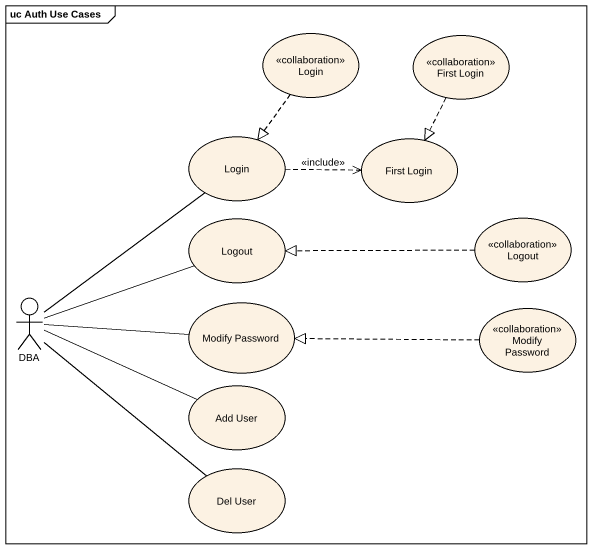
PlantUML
@startuml
mainframe uc Auth Use Cases
usecase Login <<collaboration>>
usecase "First Login" as First_Login <<collaboration>>
usecase "Login" as Login_2
usecase "First Login" as First_Login_2
usecase Logout
usecase "Logout" as Logout_2 <<collaboration>>
actor DBA
usecase "Modify Password" as Modify_Password
usecase "Modify Password" as Modify_Password_2 <<collaboration>>
usecase "Add User" as Add_User
usecase "Del User" as Del_User
Login ..|> Login_2
First_Login ..|> First_Login_2
Login_2 .right.> First_Login_2 : <<include>>
Logout_2 .left.|> Logout
DBA -up- Login_2
DBA -right- Logout
DBA -right- Modify_Password
DBA -right- Add_User
DBA -- Del_User
Modify_Password_2 .left.|> Modify_Password
@enduml
